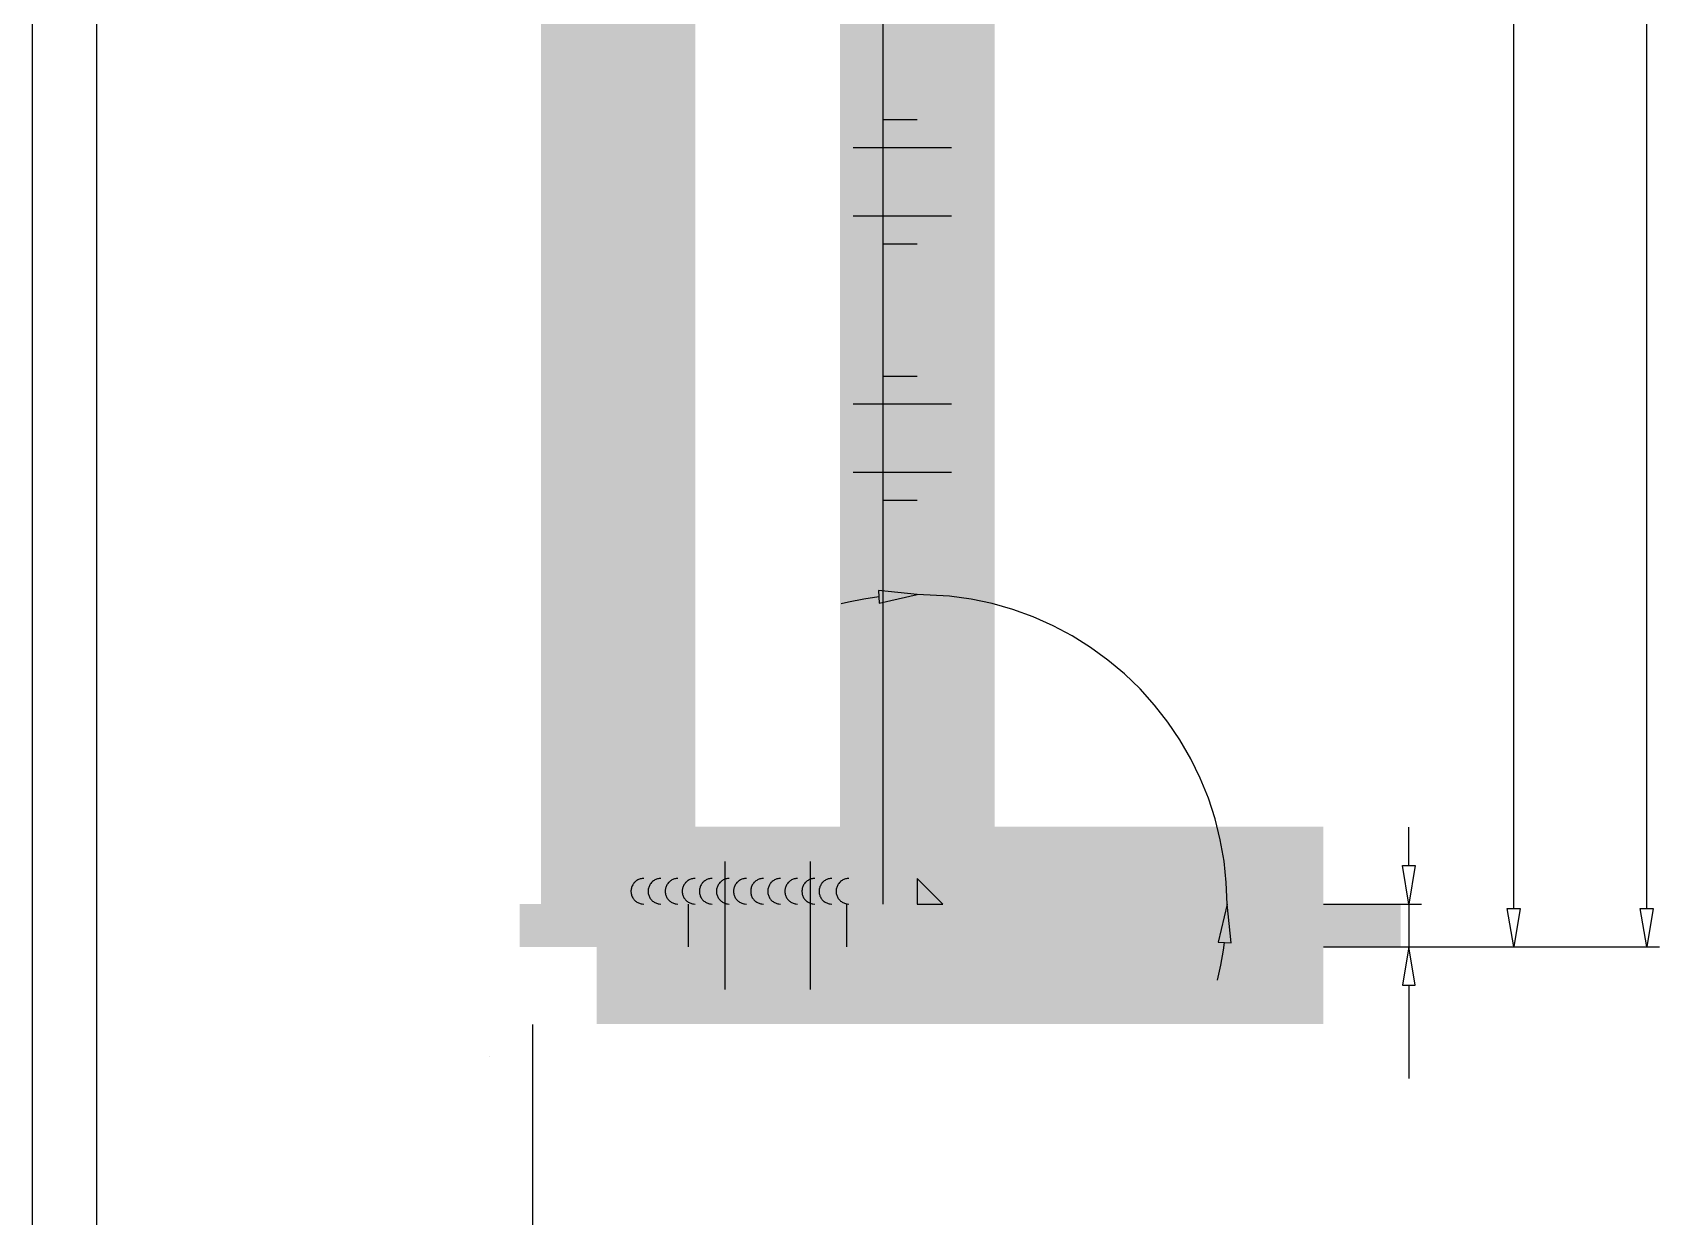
# Model space of a CAD drawing. Extents: x 17.6 to 52.5, y 0.2 to 49.5.
# Drawn here: x 17.65 to 32.54, y 14.46 to 25.3 of the extents above; entities that cross this region are included whole.
import ezdxf

# ---------------------------------------------------------------- set-up
doc = ezdxf.new("R2010")
doc.units = 0
doc.linetypes.add('1', pattern=[50.8, 31.75, -6.35, 6.35, -6.35])
doc.linetypes.add('2', pattern=[15, 12, -3])
doc.layers.get('0').update_dxf_attribs({"linetype": 'CONTINUOUS'})

msp = doc.modelspace()

# ---------------------------------------------------------------- linework, layer by layer
at = {"color": 7}
for points in [[(17.646, 0.155), (17.646, 49.463)], [(18.233, 48.876), (18.233, 0.742)]]:
    msp.add_lwpolyline(points, dxfattribs=at)
at = {"color": 7, "const_width": 1.415}
for points in [[(25.748, 17.32), (25.748, 46.278)], [(23.009, 17.32), (23.009, 44.713)], [(25.983, 17.32), (25.748, 17.554)], [(22.813, 16.928), (22.813, 17.32)], [(22.813, 17.32), (29.466, 17.32)], [(23.204, 16.928), (23.204, 17.32)], [(28.292, 16.928), (28.292, 17.32)], [(29.466, 16.928), (29.466, 17.32)], [(22.813, 16.928), (29.466, 16.928)]]:
    msp.add_lwpolyline(points, dxfattribs=at)
at = {"color": 8, "linetype": '2'}
for points in [[(25.435, 17.32), (25.435, 46.278)], [(25.748, 24.501), (25.435, 24.501)], [(25.435, 23.366), (25.748, 23.366)], [(25.748, 22.153), (25.435, 22.153)], [(25.435, 21.018), (25.748, 21.018)], [(23.654, 16.928), (23.654, 17.32)], [(25.102, 16.928), (25.102, 17.32)]]:
    msp.add_lwpolyline(points, dxfattribs=at)
at = {"color": 5}
for points in [[(32.427, 17.28), (32.427, 45.926)], [(31.209, 17.28), (31.209, 32.229)], [(25.396, 20.134), (25.257, 20.113), (25.119, 20.085), (25.05, 20.069)], [(25.393, 20.193), (25.4, 20.075), (25.748, 20.156), (25.748, 20.156), (25.393, 20.193)], [(28.584, 17.32), (28.577, 17.517), (28.557, 17.714), (28.522, 17.909), (28.474, 18.101), (28.413, 18.29), (28.339, 18.473), (28.252, 18.651), (28.153, 18.823), (28.043, 18.987), (27.921, 19.143), (27.788, 19.29), (27.646, 19.427), (27.494, 19.555), (27.334, 19.671), (27.166, 19.776), (26.991, 19.869), (26.81, 19.949), (26.624, 20.017), (26.434, 20.072), (26.24, 20.113), (26.044, 20.14), (25.748, 20.156)], [(30.249, 17.672), (30.249, 18.024)], [(30.19, 17.672), (30.307, 17.672), (30.249, 17.32), (30.249, 17.32), (30.19, 17.672)], [(23.243, 17.554), (23.235, 17.554), (23.227, 17.553), (23.219, 17.552), (23.211, 17.55), (23.203, 17.547), (23.196, 17.544), (23.188, 17.541), (23.181, 17.537), (23.174, 17.532), (23.168, 17.527), (23.162, 17.521), (23.156, 17.516), (23.151, 17.509), (23.146, 17.503), (23.142, 17.496), (23.138, 17.488), (23.135, 17.481), (23.132, 17.473), (23.13, 17.465), (23.128, 17.457), (23.127, 17.449), (23.126, 17.441), (23.126, 17.433), (23.127, 17.425), (23.128, 17.417), (23.13, 17.409), (23.132, 17.401), (23.135, 17.393), (23.138, 17.386), (23.142, 17.378), (23.146, 17.371), (23.151, 17.365), (23.156, 17.358), (23.162, 17.353), (23.168, 17.347), (23.174, 17.342), (23.181, 17.337), (23.188, 17.333), (23.196, 17.33), (23.203, 17.327), (23.211, 17.324), (23.219, 17.322), (23.227, 17.321), (23.243, 17.32)], [(23.4, 17.554), (23.392, 17.554), (23.384, 17.553), (23.376, 17.552), (23.368, 17.55), (23.36, 17.547), (23.352, 17.544), (23.345, 17.541), (23.338, 17.537), (23.331, 17.532), (23.324, 17.527), (23.318, 17.521), (23.313, 17.516), (23.307, 17.509), (23.303, 17.503), (23.298, 17.496), (23.294, 17.488), (23.291, 17.481), (23.288, 17.473), (23.286, 17.465), (23.284, 17.457), (23.283, 17.449), (23.283, 17.441), (23.283, 17.433), (23.283, 17.425), (23.284, 17.417), (23.286, 17.409), (23.288, 17.401), (23.291, 17.393), (23.294, 17.386), (23.298, 17.378), (23.303, 17.371), (23.307, 17.365), (23.313, 17.358), (23.318, 17.353), (23.324, 17.347), (23.331, 17.342), (23.338, 17.337), (23.345, 17.333), (23.352, 17.33), (23.36, 17.327), (23.368, 17.324), (23.376, 17.322), (23.384, 17.321), (23.4, 17.32)], [(23.556, 17.554), (23.548, 17.554), (23.54, 17.553), (23.532, 17.552), (23.524, 17.55), (23.516, 17.547), (23.509, 17.544), (23.501, 17.541), (23.494, 17.537), (23.487, 17.532), (23.481, 17.527), (23.475, 17.521), (23.469, 17.516), (23.464, 17.509), (23.459, 17.503), (23.455, 17.496), (23.451, 17.488), (23.448, 17.481), (23.445, 17.473), (23.443, 17.465), (23.441, 17.457), (23.44, 17.449), (23.439, 17.441), (23.439, 17.433), (23.44, 17.425), (23.441, 17.417), (23.443, 17.409), (23.445, 17.401), (23.448, 17.393), (23.451, 17.386), (23.455, 17.378), (23.459, 17.371), (23.464, 17.365), (23.469, 17.358), (23.475, 17.353), (23.481, 17.347), (23.487, 17.342), (23.494, 17.337), (23.501, 17.333), (23.509, 17.33), (23.516, 17.327), (23.524, 17.324), (23.532, 17.322), (23.54, 17.321), (23.556, 17.32)], [(23.713, 17.554), (23.705, 17.554), (23.697, 17.553), (23.689, 17.552), (23.681, 17.55), (23.673, 17.547), (23.665, 17.544), (23.658, 17.541), (23.651, 17.537), (23.644, 17.532), (23.638, 17.527), (23.631, 17.521), (23.626, 17.516), (23.621, 17.509), (23.616, 17.503), (23.611, 17.496), (23.608, 17.488), (23.604, 17.481), (23.601, 17.473), (23.599, 17.465), (23.597, 17.457), (23.596, 17.449), (23.596, 17.441), (23.596, 17.433), (23.596, 17.425), (23.597, 17.417), (23.599, 17.409), (23.601, 17.401), (23.604, 17.393), (23.608, 17.386), (23.611, 17.378), (23.616, 17.371), (23.621, 17.365), (23.626, 17.358), (23.631, 17.353), (23.638, 17.347), (23.644, 17.342), (23.651, 17.337), (23.658, 17.333), (23.665, 17.33), (23.673, 17.327), (23.681, 17.324), (23.689, 17.322), (23.697, 17.321), (23.713, 17.32)], [(23.87, 17.554), (23.861, 17.554), (23.853, 17.553), (23.845, 17.552), (23.837, 17.55), (23.829, 17.547), (23.822, 17.544), (23.814, 17.541), (23.807, 17.537), (23.801, 17.532), (23.794, 17.527), (23.788, 17.521), (23.782, 17.516), (23.777, 17.509), (23.772, 17.503), (23.768, 17.496), (23.764, 17.488), (23.761, 17.481), (23.758, 17.473), (23.756, 17.465), (23.754, 17.457), (23.753, 17.449), (23.752, 17.441), (23.752, 17.433), (23.753, 17.425), (23.754, 17.417), (23.756, 17.409), (23.758, 17.401), (23.761, 17.393), (23.764, 17.386), (23.768, 17.378), (23.772, 17.371), (23.777, 17.365), (23.782, 17.358), (23.788, 17.353), (23.794, 17.347), (23.801, 17.342), (23.807, 17.337), (23.814, 17.333), (23.822, 17.33), (23.829, 17.327), (23.837, 17.324), (23.845, 17.322), (23.853, 17.321), (23.87, 17.32)], [(24.026, 17.554), (24.018, 17.554), (24.01, 17.553), (24.002, 17.552), (23.994, 17.55), (23.986, 17.547), (23.978, 17.544), (23.971, 17.541), (23.964, 17.537), (23.957, 17.532), (23.951, 17.527), (23.945, 17.521), (23.939, 17.516), (23.934, 17.509), (23.929, 17.503), (23.924, 17.496), (23.921, 17.488), (23.917, 17.481), (23.914, 17.473), (23.912, 17.465), (23.91, 17.457), (23.909, 17.449), (23.909, 17.441), (23.909, 17.433), (23.909, 17.425), (23.91, 17.417), (23.912, 17.409), (23.914, 17.401), (23.917, 17.393), (23.921, 17.386), (23.924, 17.378), (23.929, 17.371), (23.934, 17.365), (23.939, 17.358), (23.945, 17.353), (23.951, 17.347), (23.957, 17.342), (23.964, 17.337), (23.971, 17.333), (23.978, 17.33), (23.986, 17.327), (23.994, 17.324), (24.002, 17.322), (24.01, 17.321), (24.026, 17.32)], [(24.183, 17.554), (24.174, 17.554), (24.166, 17.553), (24.158, 17.552), (24.15, 17.55), (24.142, 17.547), (24.135, 17.544), (24.128, 17.541), (24.12, 17.537), (24.114, 17.532), (24.107, 17.527), (24.101, 17.521), (24.095, 17.516), (24.09, 17.509), (24.085, 17.503), (24.081, 17.496), (24.077, 17.488), (24.074, 17.481), (24.071, 17.473), (24.069, 17.465), (24.067, 17.457), (24.066, 17.449), (24.065, 17.441), (24.065, 17.433), (24.066, 17.425), (24.067, 17.417), (24.069, 17.409), (24.071, 17.401), (24.074, 17.393), (24.077, 17.386), (24.081, 17.378), (24.085, 17.371), (24.09, 17.365), (24.095, 17.358), (24.101, 17.353), (24.107, 17.347), (24.114, 17.342), (24.12, 17.337), (24.128, 17.333), (24.135, 17.33), (24.142, 17.327), (24.15, 17.324), (24.158, 17.322), (24.166, 17.321), (24.183, 17.32)], [(24.339, 17.554), (24.331, 17.554), (24.323, 17.553), (24.315, 17.552), (24.307, 17.55), (24.299, 17.547), (24.291, 17.544), (24.284, 17.541), (24.277, 17.537), (24.27, 17.532), (24.264, 17.527), (24.258, 17.521), (24.252, 17.516), (24.247, 17.509), (24.242, 17.503), (24.237, 17.496), (24.234, 17.488), (24.23, 17.481), (24.228, 17.473), (24.225, 17.465), (24.224, 17.457), (24.222, 17.449), (24.222, 17.441), (24.222, 17.433), (24.222, 17.425), (24.224, 17.417), (24.225, 17.409), (24.228, 17.401), (24.23, 17.393), (24.234, 17.386), (24.237, 17.378), (24.242, 17.371), (24.247, 17.365), (24.252, 17.358), (24.258, 17.353), (24.264, 17.347), (24.27, 17.342), (24.277, 17.337), (24.284, 17.333), (24.291, 17.33), (24.299, 17.327), (24.307, 17.324), (24.315, 17.322), (24.323, 17.321), (24.339, 17.32)], [(24.496, 17.554), (24.488, 17.554), (24.479, 17.553), (24.471, 17.552), (24.463, 17.55), (24.456, 17.547), (24.448, 17.544), (24.441, 17.541), (24.433, 17.537), (24.427, 17.532), (24.42, 17.527), (24.414, 17.521), (24.408, 17.516), (24.403, 17.509), (24.398, 17.503), (24.394, 17.496), (24.39, 17.488), (24.387, 17.481), (24.384, 17.473), (24.382, 17.465), (24.38, 17.457), (24.379, 17.449), (24.378, 17.441), (24.378, 17.433), (24.379, 17.425), (24.38, 17.417), (24.382, 17.409), (24.384, 17.401), (24.387, 17.393), (24.39, 17.386), (24.394, 17.378), (24.398, 17.371), (24.403, 17.365), (24.408, 17.358), (24.414, 17.353), (24.42, 17.347), (24.427, 17.342), (24.433, 17.337), (24.441, 17.333), (24.448, 17.33), (24.456, 17.327), (24.463, 17.324), (24.471, 17.322), (24.479, 17.321), (24.496, 17.32)], [(24.652, 17.554), (24.644, 17.554), (24.636, 17.553), (24.628, 17.552), (24.62, 17.55), (24.612, 17.547), (24.604, 17.544), (24.597, 17.541), (24.59, 17.537), (24.583, 17.532), (24.577, 17.527), (24.571, 17.521), (24.565, 17.516), (24.56, 17.509), (24.555, 17.503), (24.551, 17.496), (24.547, 17.488), (24.543, 17.481), (24.541, 17.473), (24.538, 17.465), (24.537, 17.457), (24.535, 17.449), (24.535, 17.441), (24.535, 17.433), (24.535, 17.425), (24.537, 17.417), (24.538, 17.409), (24.541, 17.401), (24.543, 17.393), (24.547, 17.386), (24.551, 17.378), (24.555, 17.371), (24.56, 17.365), (24.565, 17.358), (24.571, 17.353), (24.577, 17.347), (24.583, 17.342), (24.59, 17.337), (24.597, 17.333), (24.604, 17.33), (24.612, 17.327), (24.62, 17.324), (24.628, 17.322), (24.636, 17.321), (24.652, 17.32)], [(24.809, 17.554), (24.801, 17.554), (24.792, 17.553), (24.784, 17.552), (24.776, 17.55), (24.769, 17.547), (24.761, 17.544), (24.754, 17.541), (24.747, 17.537), (24.74, 17.532), (24.733, 17.527), (24.727, 17.521), (24.722, 17.516), (24.716, 17.509), (24.711, 17.503), (24.707, 17.496), (24.703, 17.488), (24.7, 17.481), (24.697, 17.473), (24.695, 17.465), (24.693, 17.457), (24.692, 17.449), (24.691, 17.441), (24.691, 17.433), (24.692, 17.425), (24.693, 17.417), (24.695, 17.409), (24.697, 17.401), (24.7, 17.393), (24.703, 17.386), (24.707, 17.378), (24.711, 17.371), (24.716, 17.365), (24.722, 17.358), (24.727, 17.353), (24.733, 17.347), (24.74, 17.342), (24.747, 17.337), (24.754, 17.333), (24.761, 17.33), (24.769, 17.327), (24.776, 17.324), (24.784, 17.322), (24.792, 17.321), (24.809, 17.32)], [(24.965, 17.554), (24.957, 17.554), (24.949, 17.553), (24.941, 17.552), (24.933, 17.55), (24.925, 17.547), (24.918, 17.544), (24.91, 17.541), (24.903, 17.537), (24.896, 17.532), (24.89, 17.527), (24.884, 17.521), (24.878, 17.516), (24.873, 17.509), (24.868, 17.503), (24.864, 17.496), (24.86, 17.488), (24.856, 17.481), (24.854, 17.473), (24.851, 17.465), (24.85, 17.457), (24.849, 17.449), (24.848, 17.441), (24.848, 17.433), (24.849, 17.425), (24.85, 17.417), (24.851, 17.409), (24.854, 17.401), (24.856, 17.393), (24.86, 17.386), (24.864, 17.378), (24.868, 17.371), (24.873, 17.365), (24.878, 17.358), (24.884, 17.353), (24.89, 17.347), (24.896, 17.342), (24.903, 17.337), (24.91, 17.333), (24.918, 17.33), (24.925, 17.327), (24.933, 17.324), (24.941, 17.322), (24.949, 17.321), (24.965, 17.32)], [(25.122, 17.554), (25.114, 17.554), (25.105, 17.553), (25.097, 17.552), (25.089, 17.55), (25.082, 17.547), (25.074, 17.544), (25.067, 17.541), (25.06, 17.537), (25.053, 17.532), (25.046, 17.527), (25.04, 17.521), (25.035, 17.516), (25.029, 17.509), (25.024, 17.503), (25.02, 17.496), (25.016, 17.488), (25.013, 17.481), (25.01, 17.473), (25.008, 17.465), (25.006, 17.457), (25.005, 17.449), (25.004, 17.441), (25.004, 17.433), (25.005, 17.425), (25.006, 17.417), (25.008, 17.409), (25.01, 17.401), (25.013, 17.393), (25.016, 17.386), (25.02, 17.378), (25.024, 17.371), (25.029, 17.365), (25.035, 17.358), (25.04, 17.353), (25.046, 17.347), (25.053, 17.342), (25.06, 17.337), (25.067, 17.333), (25.074, 17.33), (25.082, 17.327), (25.089, 17.324), (25.097, 17.322), (25.105, 17.321), (25.122, 17.32)], [(25.748, 17.554), (25.748, 17.32), (25.748, 17.32), (25.983, 17.32), (25.983, 17.32), (25.748, 17.554)], [(28.504, 16.972), (28.621, 16.964), (28.584, 17.32), (28.584, 17.32), (28.504, 16.972)], [(29.466, 17.32), (30.366, 17.32)], [(30.249, 17.32), (30.249, 16.928)], [(31.15, 17.28), (31.268, 17.28), (31.209, 16.928), (31.209, 16.928), (31.15, 17.28)], [(32.368, 17.28), (32.485, 17.28), (32.427, 16.928), (32.427, 16.928), (32.368, 17.28)], [(28.497, 16.622), (28.528, 16.759), (28.553, 16.898), (28.562, 16.968)], [(29.466, 16.928), (32.544, 16.928)], [(29.466, 16.928), (30.366, 16.928)], [(29.466, 16.928), (31.326, 16.928)], [(30.19, 16.576), (30.307, 16.576), (30.249, 16.928), (30.249, 16.928), (30.19, 16.576)], [(30.249, 16.576), (30.249, 15.723)], [(22.227, 13.32), (22.227, 16.216)]]:
    msp.add_lwpolyline(points, dxfattribs=at)
at = {"color": 5, "const_width": 0.0000000783}
for points in [[(30.918, 24.884), (30.879, 24.885), (30.846, 24.889), (30.817, 24.895), (30.794, 24.904), (30.774, 24.915), (30.759, 24.929), (30.747, 24.946), (30.74, 24.965), (30.738, 24.987), (30.739, 25.003), (30.743, 25.018), (30.749, 25.032), (30.758, 25.044), (30.769, 25.054), (30.782, 25.063), (30.798, 25.071), (30.815, 25.078), (30.835, 25.083), (30.858, 25.087), (30.885, 25.089), (30.918, 25.09), (30.957, 25.089), (30.99, 25.085), (31.018, 25.079), (31.041, 25.07), (31.061, 25.058), (31.077, 25.044), (31.088, 25.028), (31.095, 25.009), (31.098, 24.987), (31.094, 24.958), (31.081, 24.934), (31.061, 24.915), (31.026, 24.897), (30.978, 24.887), (30.918, 24.884)], [(30.918, 24.924), (30.969, 24.926), (31.008, 24.932), (31.033, 24.942), (31.049, 24.955), (31.059, 24.97), (31.062, 24.987), (31.059, 25.004), (31.049, 25.019), (31.033, 25.032), (31.008, 25.042), (30.969, 25.048), (30.918, 25.05), (30.866, 25.048), (30.828, 25.042), (30.802, 25.032), (30.787, 25.019), (30.777, 25.004), (30.774, 24.986), (30.777, 24.97), (30.785, 24.955), (30.799, 24.944), (30.827, 24.932), (30.866, 24.926), (30.918, 24.924)], [(30.918, 24.637), (30.879, 24.639), (30.846, 24.642), (30.817, 24.649), (30.794, 24.658), (30.774, 24.669), (30.759, 24.683), (30.747, 24.7), (30.74, 24.719), (30.738, 24.741), (30.739, 24.757), (30.743, 24.772), (30.749, 24.785), (30.758, 24.797), (30.769, 24.808), (30.782, 24.817), (30.798, 24.825), (30.815, 24.831), (30.835, 24.837), (30.858, 24.841), (30.885, 24.843), (30.918, 24.844), (30.957, 24.843), (30.99, 24.839), (31.018, 24.832), (31.041, 24.824), (31.061, 24.812), (31.077, 24.798), (31.088, 24.782), (31.095, 24.762), (31.098, 24.741), (31.094, 24.712), (31.081, 24.688), (31.061, 24.669), (31.026, 24.651), (30.978, 24.641), (30.918, 24.637)], [(30.918, 24.677), (30.969, 24.679), (31.008, 24.685), (31.033, 24.695), (31.049, 24.709), (31.059, 24.724), (31.062, 24.741), (31.059, 24.758), (31.049, 24.773), (31.033, 24.786), (31.008, 24.796), (30.969, 24.802), (30.918, 24.804), (30.866, 24.802), (30.828, 24.796), (30.802, 24.786), (30.787, 24.772), (30.777, 24.757), (30.774, 24.74), (30.777, 24.723), (30.785, 24.709), (30.799, 24.697), (30.827, 24.686), (30.866, 24.679), (30.918, 24.677)], [(31.05, 24.595), (31.092, 24.595), (31.092, 24.386), (31.081, 24.386), (31.071, 24.388), (31.062, 24.391), (31.046, 24.397), (31.03, 24.405), (31.015, 24.416), (30.999, 24.43), (30.981, 24.447), (30.961, 24.467), (30.932, 24.498), (30.907, 24.521), (30.887, 24.537), (30.869, 24.547), (30.852, 24.553), (30.835, 24.555), (30.819, 24.553), (30.804, 24.548), (30.791, 24.539), (30.782, 24.526), (30.776, 24.512), (30.774, 24.495), (30.776, 24.478), (30.782, 24.463), (30.793, 24.45), (30.807, 24.441), (30.824, 24.435), (30.844, 24.433), (30.84, 24.393), (30.809, 24.399), (30.784, 24.409), (30.764, 24.424), (30.75, 24.444), (30.741, 24.468), (30.738, 24.496), (30.741, 24.525), (30.751, 24.549), (30.766, 24.568), (30.786, 24.583), (30.81, 24.592), (30.836, 24.595), (30.85, 24.594), (30.864, 24.592), (30.877, 24.587), (30.891, 24.581), (30.906, 24.572), (30.92, 24.561), (30.937, 24.547), (30.958, 24.527), (30.982, 24.501), (31.002, 24.481), (31.017, 24.466), (31.027, 24.456), (31.034, 24.45), (31.042, 24.445), (31.05, 24.44), (31.05, 24.595)], [(26.974, 20.515), (26.96, 20.503), (26.945, 20.496), (26.928, 20.493), (26.912, 20.494), (26.897, 20.499), (26.884, 20.509), (26.875, 20.522), (26.869, 20.536), (26.868, 20.553), (26.87, 20.569), (26.877, 20.585), (26.888, 20.599), (26.902, 20.61), (26.917, 20.617), (26.934, 20.62), (26.95, 20.619), (26.965, 20.614), (26.978, 20.604), (26.987, 20.592), (26.993, 20.577), (26.994, 20.561), (26.992, 20.544), (26.985, 20.528), (26.974, 20.515)], [(26.957, 20.531), (26.964, 20.539), (26.968, 20.549), (26.969, 20.559), (26.969, 20.569), (26.965, 20.578), (26.959, 20.586), (26.952, 20.591), (26.943, 20.594), (26.933, 20.595), (26.922, 20.593), (26.913, 20.589), (26.905, 20.582), (26.898, 20.574), (26.894, 20.564), (26.892, 20.554), (26.893, 20.544), (26.897, 20.535), (26.902, 20.528), (26.91, 20.522), (26.919, 20.519), (26.929, 20.518), (26.939, 20.52), (26.949, 20.524), (26.957, 20.531)], [(27.239, 20.42), (27.211, 20.393), (27.184, 20.372), (27.16, 20.356), (27.137, 20.346), (27.116, 20.34), (27.095, 20.338), (27.075, 20.342), (27.056, 20.35), (27.039, 20.364), (27.028, 20.376), (27.02, 20.389), (27.015, 20.403), (27.013, 20.418), (27.013, 20.433), (27.015, 20.449), (27.021, 20.465), (27.028, 20.482), (27.038, 20.5), (27.051, 20.519), (27.069, 20.541), (27.091, 20.565), (27.119, 20.591), (27.145, 20.612), (27.169, 20.628), (27.192, 20.639), (27.214, 20.645), (27.235, 20.646), (27.255, 20.643), (27.274, 20.634), (27.291, 20.621), (27.308, 20.598), (27.317, 20.572), (27.317, 20.544), (27.304, 20.507), (27.278, 20.465), (27.239, 20.42)], [(27.21, 20.448), (27.245, 20.486), (27.267, 20.518), (27.278, 20.543), (27.28, 20.564), (27.276, 20.581), (27.266, 20.595), (27.252, 20.605), (27.234, 20.608), (27.214, 20.606), (27.188, 20.595), (27.157, 20.572), (27.12, 20.537), (27.085, 20.498), (27.063, 20.467), (27.052, 20.441), (27.05, 20.421), (27.054, 20.403), (27.064, 20.389), (27.078, 20.379), (27.094, 20.375), (27.113, 20.377), (27.14, 20.389), (27.172, 20.412), (27.21, 20.448)], [(27.475, 20.318), (27.446, 20.341), (27.455, 20.357), (27.461, 20.371), (27.463, 20.384), (27.461, 20.396), (27.456, 20.407), (27.447, 20.418), (27.438, 20.425), (27.429, 20.43), (27.418, 20.433), (27.408, 20.434), (27.397, 20.434), (27.385, 20.431), (27.374, 20.427), (27.361, 20.42), (27.346, 20.412), (27.332, 20.402), (27.318, 20.39), (27.305, 20.378), (27.304, 20.377), (27.302, 20.374), (27.299, 20.372), (27.314, 20.375), (27.33, 20.375), (27.345, 20.373), (27.36, 20.369), (27.374, 20.362), (27.386, 20.352), (27.401, 20.332), (27.409, 20.309), (27.411, 20.283), (27.406, 20.255), (27.393, 20.229), (27.372, 20.204), (27.346, 20.182), (27.32, 20.168), (27.291, 20.162), (27.264, 20.164), (27.239, 20.173), (27.218, 20.189), (27.205, 20.204), (27.196, 20.222), (27.19, 20.242), (27.189, 20.263), (27.192, 20.284), (27.199, 20.306), (27.212, 20.33), (27.232, 20.357), (27.259, 20.387), (27.29, 20.416), (27.318, 20.438), (27.344, 20.454), (27.368, 20.465), (27.392, 20.47), (27.414, 20.47), (27.436, 20.466), (27.455, 20.456), (27.473, 20.442), (27.488, 20.424), (27.497, 20.405), (27.5, 20.383), (27.498, 20.361), (27.489, 20.34), (27.475, 20.318)], [(27.253, 20.318), (27.238, 20.3), (27.228, 20.282), (27.224, 20.263), (27.224, 20.246), (27.23, 20.231), (27.239, 20.218), (27.253, 20.208), (27.269, 20.203), (27.288, 20.203), (27.308, 20.208), (27.327, 20.218), (27.344, 20.233), (27.358, 20.249), (27.366, 20.267), (27.37, 20.285), (27.368, 20.302), (27.363, 20.318), (27.352, 20.331), (27.338, 20.342), (27.323, 20.347), (27.306, 20.347), (27.288, 20.343), (27.27, 20.333), (27.253, 20.318)], [(27.853, 20.062), (27.606, 19.81), (27.506, 19.908), (27.488, 19.927), (27.475, 19.945), (27.466, 19.96), (27.462, 19.976), (27.462, 19.992), (27.465, 20.009), (27.471, 20.026), (27.48, 20.042), (27.492, 20.056), (27.511, 20.071), (27.531, 20.081), (27.552, 20.086), (27.575, 20.085), (27.599, 20.077), (27.623, 20.062), (27.62, 20.073), (27.618, 20.084), (27.617, 20.092), (27.618, 20.11), (27.621, 20.13), (27.625, 20.15), (27.653, 20.257), (27.691, 20.22), (27.669, 20.139), (27.664, 20.117), (27.66, 20.098), (27.657, 20.083), (27.655, 20.07), (27.655, 20.06), (27.656, 20.051), (27.658, 20.044), (27.66, 20.037), (27.663, 20.031), (27.666, 20.026), (27.672, 20.02), (27.678, 20.013), (27.713, 19.979), (27.823, 20.091), (27.853, 20.062)], [(27.621, 20.014), (27.607, 20.026), (27.595, 20.034), (27.584, 20.04), (27.573, 20.044), (27.562, 20.044), (27.551, 20.043), (27.541, 20.039), (27.532, 20.033), (27.523, 20.026), (27.514, 20.013), (27.508, 20), (27.506, 19.985), (27.509, 19.97), (27.518, 19.954), (27.532, 19.938), (27.603, 19.867), (27.685, 19.951), (27.621, 20.014)], [(28.089, 19.83), (27.755, 19.664), (27.723, 19.695), (27.877, 20.038), (27.911, 20.004), (27.863, 19.902), (27.958, 19.81), (28.057, 19.861), (28.089, 19.83)], [(27.846, 19.866), (27.801, 19.773), (27.788, 19.747), (27.776, 19.724), (27.766, 19.705), (27.785, 19.718), (27.805, 19.73), (27.825, 19.741), (27.922, 19.791), (27.846, 19.866)], [(28.2, 19.722), (27.982, 19.5), (28.057, 19.427), (28.028, 19.397), (27.848, 19.573), (27.877, 19.603), (27.952, 19.529), (28.17, 19.751), (28.2, 19.722)], [(28.468, 19.459), (28.221, 19.208), (28.057, 19.368), (28.086, 19.398), (28.22, 19.267), (28.296, 19.344), (28.17, 19.466), (28.199, 19.496), (28.325, 19.373), (28.409, 19.459), (28.27, 19.595), (28.299, 19.625), (28.468, 19.459)], [(28.679, 19.252), (28.433, 19), (28.347, 19.084), (28.334, 19.098), (28.323, 19.11), (28.315, 19.12), (28.307, 19.133), (28.302, 19.146), (28.299, 19.159), (28.298, 19.173), (28.3, 19.187), (28.304, 19.201), (28.311, 19.216), (28.32, 19.229), (28.331, 19.242), (28.353, 19.261), (28.377, 19.273), (28.403, 19.279), (28.43, 19.276), (28.46, 19.261), (28.491, 19.236), (28.549, 19.179), (28.649, 19.281), (28.679, 19.252)], [(28.461, 19.207), (28.443, 19.222), (28.425, 19.232), (28.408, 19.235), (28.393, 19.232), (28.378, 19.225), (28.363, 19.213), (28.354, 19.202), (28.348, 19.191), (28.344, 19.179), (28.343, 19.167), (28.344, 19.156), (28.348, 19.146), (28.353, 19.138), (28.362, 19.128), (28.374, 19.116), (28.432, 19.059), (28.52, 19.149), (28.461, 19.207)], [(28.821, 18.954), (28.79, 18.979), (28.8, 18.993), (28.807, 19.006), (28.811, 19.019), (28.813, 19.033), (28.812, 19.047), (28.808, 19.061), (28.801, 19.076), (28.792, 19.09), (28.78, 19.103), (28.769, 19.113), (28.757, 19.121), (28.744, 19.127), (28.732, 19.13), (28.721, 19.132), (28.71, 19.13), (28.699, 19.127), (28.69, 19.122), (28.682, 19.115), (28.675, 19.107), (28.671, 19.098), (28.668, 19.088), (28.668, 19.078), (28.669, 19.066), (28.674, 19.054), (28.679, 19.042), (28.689, 19.025), (28.702, 19.002), (28.716, 18.978), (28.725, 18.959), (28.73, 18.943), (28.734, 18.927), (28.734, 18.911), (28.732, 18.896), (28.727, 18.882), (28.719, 18.869), (28.709, 18.857), (28.696, 18.846), (28.681, 18.837), (28.664, 18.831), (28.647, 18.828), (28.629, 18.829), (28.611, 18.834), (28.594, 18.842), (28.577, 18.852), (28.561, 18.866), (28.546, 18.883), (28.534, 18.9), (28.526, 18.918), (28.521, 18.937), (28.52, 18.955), (28.522, 18.974), (28.528, 18.992), (28.537, 19.009), (28.55, 19.024), (28.581, 18.999), (28.569, 18.981), (28.563, 18.964), (28.561, 18.947), (28.565, 18.93), (28.574, 18.913), (28.589, 18.896), (28.607, 18.881), (28.623, 18.872), (28.639, 18.869), (28.654, 18.87), (28.667, 18.875), (28.678, 18.883), (28.685, 18.893), (28.69, 18.903), (28.691, 18.914), (28.688, 18.929), (28.679, 18.949), (28.663, 18.976), (28.647, 19.003), (28.636, 19.025), (28.629, 19.041), (28.624, 19.061), (28.623, 19.079), (28.625, 19.096), (28.63, 19.112), (28.639, 19.127), (28.651, 19.141), (28.665, 19.153), (28.68, 19.162), (28.698, 19.168), (28.717, 19.172), (28.736, 19.171), (28.755, 19.167), (28.774, 19.159), (28.791, 19.148), (28.808, 19.134), (28.826, 19.114), (28.84, 19.094), (28.85, 19.074), (28.855, 19.053), (28.856, 19.033), (28.853, 19.012), (28.846, 18.991), (28.835, 18.972), (28.821, 18.954)], [(29.101, 18.839), (28.854, 18.587), (28.69, 18.748), (28.719, 18.778), (28.853, 18.646), (28.929, 18.724), (28.803, 18.846), (28.832, 18.876), (28.958, 18.753), (29.041, 18.839), (28.902, 18.975), (28.932, 19.005), (29.101, 18.839)], [(29.329, 18.615), (29.083, 18.363), (28.982, 18.462), (28.964, 18.481), (28.951, 18.498), (28.943, 18.514), (28.939, 18.529), (28.938, 18.545), (28.941, 18.562), (28.947, 18.579), (28.957, 18.595), (28.969, 18.609), (28.987, 18.625), (29.007, 18.635), (29.029, 18.639), (29.051, 18.638), (29.075, 18.63), (29.1, 18.615), (29.097, 18.627), (29.095, 18.637), (29.094, 18.646), (29.095, 18.664), (29.097, 18.683), (29.102, 18.703), (29.13, 18.811), (29.167, 18.774), (29.146, 18.692), (29.141, 18.67), (29.136, 18.651), (29.134, 18.636), (29.132, 18.624), (29.132, 18.613), (29.132, 18.604), (29.134, 18.597), (29.136, 18.59), (29.139, 18.584), (29.143, 18.58), (29.148, 18.574), (29.155, 18.567), (29.19, 18.533), (29.299, 18.644), (29.329, 18.615)], [(29.097, 18.567), (29.084, 18.579), (29.072, 18.588), (29.06, 18.594), (29.049, 18.597), (29.039, 18.598), (29.028, 18.596), (29.018, 18.592), (29.008, 18.586), (29, 18.579), (28.99, 18.567), (28.984, 18.553), (28.983, 18.538), (28.986, 18.523), (28.994, 18.507), (29.008, 18.491), (29.08, 18.421), (29.161, 18.504), (29.097, 18.567)], [(30.039, 15.823), (30.035, 15.864), (30.055, 15.868), (30.072, 15.875), (30.085, 15.885), (30.094, 15.897), (30.1, 15.91), (30.102, 15.925), (30.099, 15.943), (30.091, 15.958), (30.078, 15.972), (30.061, 15.983), (30.04, 15.99), (30.016, 15.992), (29.993, 15.99), (29.973, 15.983), (29.957, 15.973), (29.945, 15.959), (29.938, 15.943), (29.936, 15.924), (29.937, 15.912), (29.94, 15.901), (29.945, 15.89), (29.952, 15.881), (29.961, 15.873), (29.97, 15.866), (29.965, 15.83), (29.784, 15.861), (29.784, 16.018), (29.825, 16.018), (29.825, 15.892), (29.92, 15.875), (29.908, 15.894), (29.9, 15.914), (29.898, 15.934), (29.901, 15.961), (29.912, 15.984), (29.93, 16.005), (29.953, 16.02), (29.98, 16.03), (30.012, 16.033), (30.042, 16.03), (30.07, 16.022), (30.094, 16.008), (30.118, 15.985), (30.132, 15.957), (30.137, 15.925), (30.134, 15.898), (30.125, 15.874), (30.11, 15.854), (30.09, 15.839), (30.067, 15.828), (30.039, 15.823)], [(21.752, 15.857), (21.754, 15.877), (21.762, 15.894), (21.776, 15.908), (21.794, 15.919), (21.816, 15.926), (21.842, 15.928), (21.868, 15.926), (21.89, 15.919), (21.908, 15.908), (21.921, 15.894), (21.929, 15.877), (21.932, 15.857), (21.929, 15.838), (21.922, 15.821), (21.909, 15.806), (21.891, 15.795), (21.869, 15.788), (21.843, 15.786), (21.816, 15.788), (21.794, 15.795), (21.776, 15.806), (21.762, 15.82), (21.754, 15.837), (21.752, 15.857)], [(21.784, 15.857), (21.785, 15.846), (21.79, 15.837), (21.797, 15.829), (21.808, 15.823), (21.823, 15.819), (21.842, 15.818), (21.86, 15.819), (21.875, 15.823), (21.886, 15.829), (21.894, 15.837), (21.899, 15.846), (21.9, 15.857), (21.899, 15.868), (21.894, 15.877), (21.886, 15.885), (21.875, 15.891), (21.86, 15.895), (21.841, 15.896), (21.823, 15.895), (21.809, 15.891), (21.798, 15.885), (21.79, 15.877), (21.785, 15.868), (21.784, 15.857)], [(22.018, 15.549), (22.014, 15.589), (22.034, 15.594), (22.051, 15.601), (22.064, 15.61), (22.073, 15.622), (22.078, 15.636), (22.08, 15.65), (22.078, 15.668), (22.07, 15.684), (22.057, 15.698), (22.039, 15.709), (22.019, 15.715), (21.994, 15.717), (21.971, 15.715), (21.952, 15.709), (21.936, 15.699), (21.924, 15.685), (21.917, 15.669), (21.915, 15.65), (21.916, 15.638), (21.919, 15.626), (21.924, 15.616), (21.931, 15.606), (21.939, 15.598), (21.949, 15.592), (21.943, 15.555), (21.762, 15.586), (21.762, 15.744), (21.804, 15.744), (21.804, 15.617), (21.898, 15.6), (21.886, 15.62), (21.879, 15.64), (21.876, 15.66), (21.88, 15.686), (21.891, 15.71), (21.908, 15.73), (21.932, 15.746), (21.959, 15.756), (21.99, 15.759), (22.021, 15.756), (22.048, 15.748), (22.073, 15.734), (22.097, 15.711), (22.111, 15.683), (22.116, 15.65), (22.113, 15.623), (22.104, 15.6), (22.089, 15.58), (22.069, 15.564), (22.045, 15.554), (22.018, 15.549)], [(22.11, 15.427), (22.026, 15.427), (22.026, 15.289), (21.986, 15.289), (21.758, 15.434), (21.758, 15.466), (21.986, 15.466), (21.986, 15.509), (22.026, 15.509), (22.026, 15.466), (22.11, 15.466), (22.11, 15.427)], [(21.827, 15.427), (21.986, 15.328), (21.986, 15.427), (21.827, 15.427)], [(22.11, 15.066), (21.977, 15.15), (21.855, 15.072), (21.855, 15.121), (21.915, 15.156), (21.925, 15.162), (21.935, 15.167), (21.943, 15.172), (21.933, 15.178), (21.924, 15.184), (21.915, 15.189), (21.855, 15.228), (21.855, 15.275), (21.975, 15.195), (22.11, 15.281), (22.11, 15.233), (22.031, 15.186), (22.009, 15.173), (22.11, 15.113), (22.11, 15.066)], [(22.018, 14.835), (22.014, 14.875), (22.034, 14.88), (22.051, 14.887), (22.064, 14.897), (22.073, 14.908), (22.078, 14.922), (22.08, 14.936), (22.078, 14.954), (22.07, 14.97), (22.057, 14.984), (22.039, 14.995), (22.019, 15.001), (21.994, 15.003), (21.971, 15.001), (21.952, 14.995), (21.936, 14.985), (21.924, 14.971), (21.917, 14.955), (21.915, 14.936), (21.916, 14.924), (21.919, 14.912), (21.924, 14.902), (21.931, 14.892), (21.939, 14.885), (21.949, 14.878), (21.943, 14.841), (21.762, 14.872), (21.762, 15.03), (21.804, 15.03), (21.804, 14.903), (21.898, 14.886), (21.886, 14.906), (21.879, 14.926), (21.876, 14.946), (21.88, 14.972), (21.891, 14.996), (21.908, 15.016), (21.932, 15.032), (21.959, 15.042), (21.99, 15.045), (22.021, 15.042), (22.048, 15.034), (22.073, 15.02), (22.097, 14.997), (22.111, 14.969), (22.116, 14.936), (22.113, 14.909), (22.104, 14.886), (22.089, 14.866), (22.069, 14.85), (22.045, 14.84), (22.018, 14.835)], [(22.11, 14.733), (22.061, 14.733), (22.061, 14.778), (22.11, 14.778), (22.11, 14.733)], [(22.11, 14.51), (21.888, 14.51), (21.888, 14.476), (21.855, 14.476), (21.855, 14.51), (21.828, 14.51), (21.812, 14.511), (21.799, 14.512), (21.789, 14.514), (21.779, 14.519), (21.77, 14.526), (21.762, 14.534), (21.756, 14.545), (21.753, 14.558), (21.752, 14.574), (21.752, 14.585), (21.754, 14.597), (21.756, 14.61), (21.794, 14.604), (21.792, 14.596), (21.792, 14.589), (21.791, 14.581), (21.792, 14.571), (21.795, 14.562), (21.8, 14.556), (21.807, 14.552), (21.817, 14.55), (21.831, 14.549), (21.855, 14.549), (21.855, 14.594), (21.888, 14.594), (21.888, 14.549), (22.11, 14.549), (22.11, 14.51)], [(22.11, 14.623), (21.758, 14.623), (21.758, 14.662), (22.11, 14.662), (22.11, 14.623)]]:
    msp.add_lwpolyline(points, dxfattribs=at)
at = {"color": 1, "linetype": '1'}
for points in [[(26.061, 24.246), (25.161, 24.246)], [(26.061, 23.62), (25.161, 23.62)], [(26.061, 21.898), (25.161, 21.898)], [(26.061, 21.272), (25.161, 21.272)], [(23.987, 16.537), (23.987, 17.711)], [(24.77, 16.537), (24.77, 17.711)]]:
    msp.add_lwpolyline(points, dxfattribs=at)

doc.saveas('drawing.dxf')
